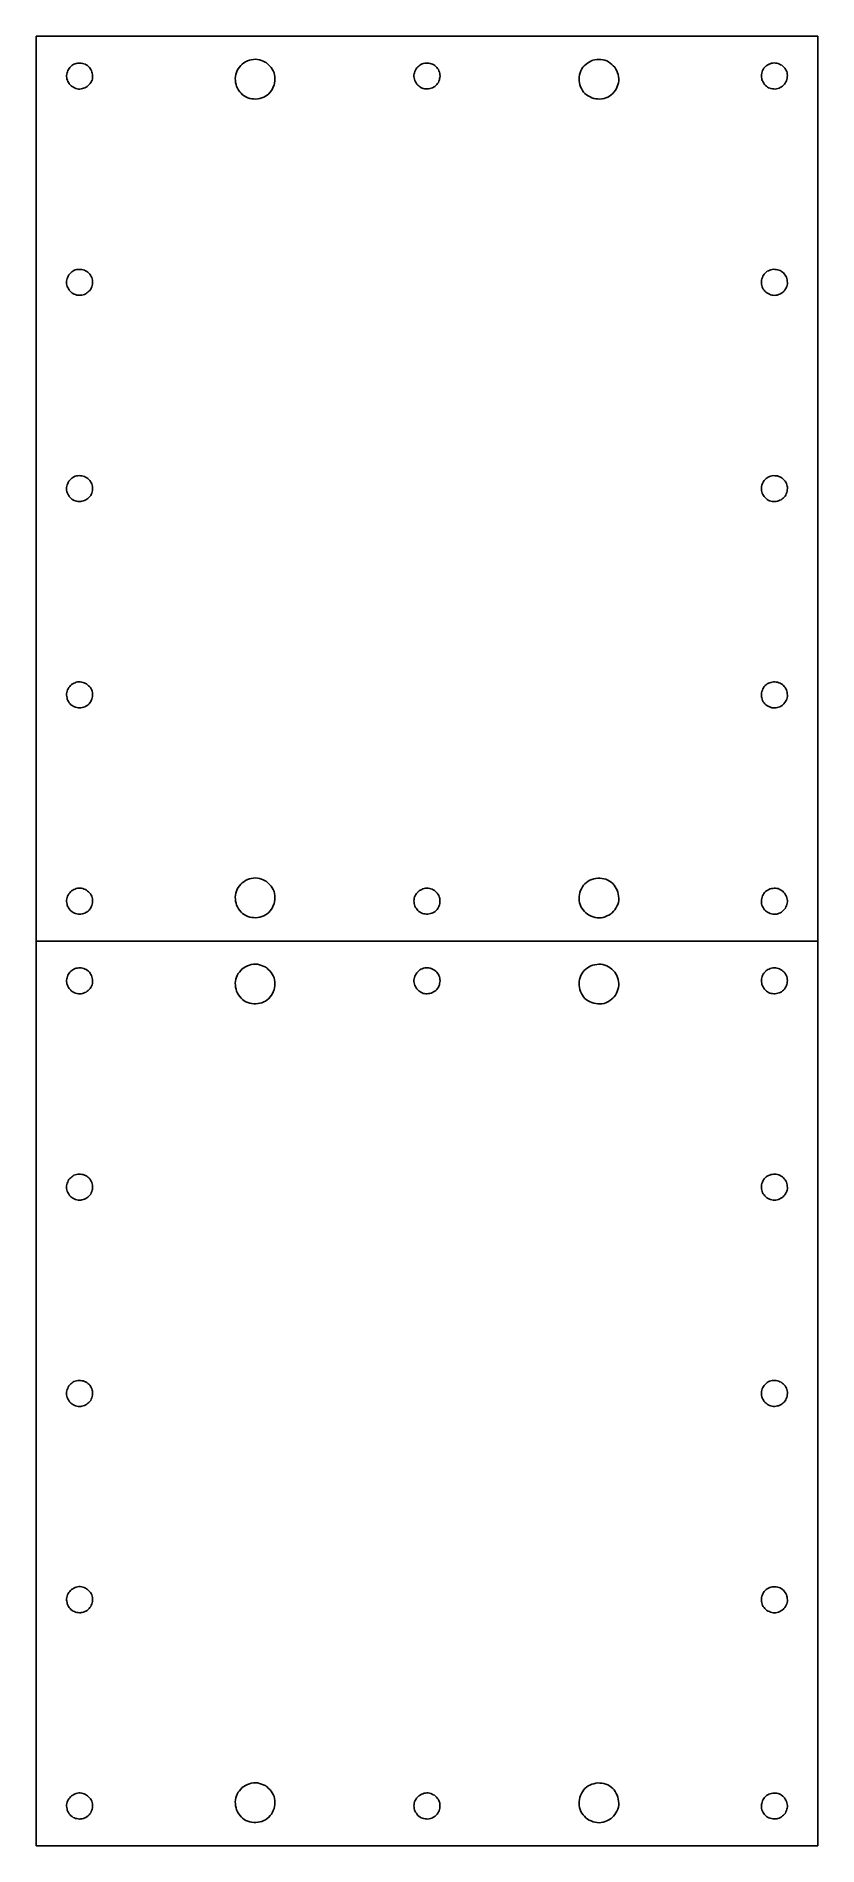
# Model space of a CAD drawing. Extents: x 0 to 108, y 0 to 250.
import ezdxf

# ---------------------------------------------------------------- set-up
doc = ezdxf.new("R2010")
doc.units = 0
doc.layers.add('Layer_1', color=7, linetype='CONTINUOUS')

msp = doc.modelspace()

# ---------------------------------------------------------------- linework, layer by layer
at = {"layer": 'Layer_1', "color": 7}
for p, q in [((0.141111, 250.141101), (0.141111, 125.141102)), ((108.141115, 250.141101), (0.141111, 250.141101)), ((108.141115, 125.141102), (108.141115, 250.141101)), ((32.007511, 246.4159), (32.007511, 246.4159)), ((77.041299, 246.806501), (77.041299, 246.806501)), ((101.083104, 246.097316), (101.083104, 246.097302)), ((4.684911, 243.5831), (4.684911, 243.5831)), ((55.941098, 244.6411), (55.941095, 244.6411)), ((4.684897, 215.083101), (4.684911, 215.083101)), ((103.199122, 214.684916), (103.199122, 214.684902)), ((103.94111, 187.641102), (103.941112, 187.641102)), ((4.684897, 186.583101), (4.684911, 186.583101)), ((103.199122, 157.684886), (103.199122, 157.6849)), ((6.14111, 157.3411), (6.14111, 157.3411)), ((32.007511, 133.3159), (32.007511, 133.3159)), ((53.083116, 132.097316), (53.083116, 132.097302)), ((100.341117, 130.641103), (100.341114, 130.641103)), ((6.14111, 128.841101), (6.14111, 128.841101)), ((79.507526, 128.866303), (79.507526, 128.866303)), ((0.141111, 125.141102), (0.141111, 0.141104)), ((108.141115, 125.141102), (0.141111, 125.141102)), ((108.141115, 0.141104), (108.141115, 125.141102)), ((32.007511, 121.415902), (32.007511, 121.415902)), ((77.041299, 121.806503), (77.041299, 121.806503)), ((101.083104, 121.097318), (101.083104, 121.097304)), ((4.684911, 118.583102), (4.684911, 118.583102)), ((55.941098, 119.641102), (55.941095, 119.641102)), ((4.684897, 90.083102), (4.684911, 90.083102)), ((103.199122, 89.684918), (103.199122, 89.684904)), ((103.94111, 62.641103), (103.941112, 62.641103)), ((4.684897, 61.583103), (4.684911, 61.583103)), ((103.199122, 32.684888), (103.199122, 32.684902)), ((6.14111, 32.341102), (6.14111, 32.341102)), ((32.007511, 8.315902), (32.007511, 8.315902)), ((53.083116, 7.097317), (53.083116, 7.097303)), ((100.341117, 5.641104), (100.341114, 5.641104)), ((6.14111, 3.841102), (6.14111, 3.841102)), ((79.507526, 3.866305), (79.507526, 3.866305)), ((0.141111, 0.141104), (108.141115, 0.141104))]:
    msp.add_line(p, q, dxfattribs=at)
for points, knots in [([(4.684911, 243.5831), (4.570872, 243.786749), (4.342831, 244.193977), (4.310248, 244.921371), (4.500023, 245.347742), (4.594936, 245.560984)], [0, 0, 0, 0, 0.694089, 1.387944, 2.082171, 2.082171, 2.082171, 2.082171]), ([(4.594936, 245.560984), (4.736044, 245.745063), (5.018202, 246.113147), (5.667615, 246.432338), (6.131578, 246.427235), (6.363564, 246.424683)], [0, 0, 0, 0, 0.690027, 1.37978, 2.069559, 2.069559, 2.069559, 2.069559]), ([(6.363564, 246.424683), (6.603889, 246.364474), (7.084673, 246.244024), (7.65747, 245.718563), (7.818413, 245.249729), (7.898864, 245.015375)], [0, 0, 0, 0, 0.735841, 1.472094, 2.207955, 2.207955, 2.207955, 2.207955]), ([(7.898864, 245.015375), (7.920726, 244.764596), (7.964465, 244.262883), (7.643032, 243.540296), (7.241135, 243.236783), (7.040242, 243.085068)], [0, 0, 0, 0, 0.747353, 1.495171, 2.242571, 2.242571, 2.242571, 2.242571]), ([(27.830224, 243.189155), (27.736407, 243.556398), (27.548791, 244.290816), (27.837687, 245.443657), (28.349525, 246.002766), (28.605469, 246.282347)], [0, 0, 0, 0, 1.125797, 2.251381, 3.377182, 3.377182, 3.377182, 3.377182]), ([(28.605469, 246.282347), (28.921688, 246.491315), (29.554072, 246.909216), (30.73792, 247.013982), (31.433843, 246.713562), (31.781835, 246.563339)], [0, 0, 0, 0, 1.125768, 2.251342, 3.377113, 3.377113, 3.377113, 3.377113]), ([(32.007511, 246.4159), (32.28455, 246.157168), (32.838563, 245.639765), (33.216898, 244.513045), (33.087391, 243.766139), (33.02263, 243.392642)], [0, 0, 0, 0, 1.12589, 2.251513, 3.377403, 3.377403, 3.377403, 3.377403]), ([(52.727462, 243.526915), (52.598921, 243.739121), (52.341867, 244.163488), (52.303765, 244.940476), (52.518114, 245.387939), (52.6253, 245.611694)], [0, 0, 0, 0, 0.736896, 1.473639, 2.210535, 2.210535, 2.210535, 2.210535]), ([(52.6253, 245.611694), (52.783678, 245.80266), (53.100403, 246.184554), (53.822004, 246.475146), (54.314993, 246.419212), (54.561511, 246.391242)], [0, 0, 0, 0, 0.736886, 1.473626, 2.210509, 2.210509, 2.210509, 2.210509]), ([(54.561511, 246.391242), (54.79498, 246.304269), (55.261878, 246.130336), (55.755448, 245.542383), (55.914247, 245.042609), (55.937481, 244.758711), (55.940529, 244.699937), (55.940908, 244.660713), (55.941098, 244.6411)], [0, 0, 0, 0, 0.736864, 1.473605, 2.210467, 2.269301, 2.328136, 2.38697, 2.38697, 2.38697, 2.38697]), ([(75.149693, 243.975685), (75.166502, 244.35434), (75.200116, 245.111585), (75.811195, 246.130923), (76.463291, 246.517357), (76.789367, 246.710591)], [0, 0, 0, 0, 1.125767, 2.251341, 3.377109, 3.377109, 3.377109, 3.377109]), ([(76.789367, 246.710591), (76.816931, 246.722345), (76.872057, 246.745854), (76.956087, 246.777867), (77.012895, 246.796956), (77.041299, 246.806501)], [0, 0, 0, 0, 0.08989, 0.179779, 0.269668, 0.269668, 0.269668, 0.269668]), ([(77.041299, 246.806501), (77.413459, 246.878552), (78.15769, 247.022637), (79.291612, 246.666447), (79.819749, 246.12265), (80.083849, 245.850719)], [0, 0, 0, 0, 1.125895, 2.251523, 3.377418, 3.377418, 3.377418, 3.377418]), ([(80.083849, 245.850719), (80.273824, 245.522708), (80.65373, 244.866759), (80.688644, 243.678768), (80.347867, 243.00166), (80.177459, 242.663067)], [0, 0, 0, 0, 1.125848, 2.251441, 3.377291, 3.377291, 3.377291, 3.377291]), ([(100.478136, 243.952546), (100.411247, 244.192539), (100.277481, 244.672485), (100.463087, 245.417376), (100.774084, 245.839568), (100.990079, 246.025266), (101.035838, 246.062274), (101.067349, 246.085635), (101.083104, 246.097316)], [0, 0, 0, 0, 0.736851, 1.473577, 2.210435, 2.269269, 2.328103, 2.386937, 2.386937, 2.386937, 2.386937]), ([(101.083104, 246.097302), (101.3002, 246.217436), (101.734339, 246.457675), (102.51226, 246.465298), (102.951015, 246.233599), (103.17042, 246.117735)], [0, 0, 0, 0, 0.736948, 1.473715, 2.21066, 2.21066, 2.21066, 2.21066]), ([(103.17042, 246.117735), (103.35502, 245.951972), (103.724177, 245.620482), (103.98624, 244.888037), (103.911045, 244.397613), (103.873444, 244.152373)], [0, 0, 0, 0, 0.736905, 1.473644, 2.210545, 2.210545, 2.210545, 2.210545]), ([(4.967489, 243.279516), (4.933009, 243.310259), (4.864051, 243.371741), (4.768651, 243.472634), (4.712824, 243.546279), (4.684911, 243.5831)], [0, 0, 0, 0, 0.138563, 0.277113, 0.415651, 0.415651, 0.415651, 0.415651]), ([(7.040242, 243.085068), (6.812647, 242.987897), (6.357357, 242.793513), (5.584641, 242.866822), (5.173191, 243.141962), (4.967489, 243.279516)], [0, 0, 0, 0, 0.7349, 1.470123, 2.205183, 2.205183, 2.205183, 2.205183]), ([(30.498782, 241.443249), (30.121063, 241.474945), (29.365706, 241.538331), (28.371132, 242.188981), (28.010539, 242.85574), (27.830224, 243.189155)], [0, 0, 0, 0, 1.125825, 2.251413, 3.377239, 3.377239, 3.377239, 3.377239]), ([(33.02263, 243.392642), (32.86893, 243.046146), (32.561564, 242.353232), (31.620974, 241.6267), (30.872874, 241.504404), (30.498782, 241.443249)], [0, 0, 0, 0, 1.125854, 2.251452, 3.377306, 3.377306, 3.377306, 3.377306]), ([(54.730729, 242.940421), (54.488114, 242.888497), (54.002939, 242.784663), (53.256347, 243.003252), (52.903771, 243.352347), (52.727462, 243.526915)], [0, 0, 0, 0, 0.736919, 1.473667, 2.210593, 2.210593, 2.210593, 2.210593]), ([(55.941095, 244.6411), (55.910675, 244.394857), (55.849842, 243.902429), (55.398731, 243.268639), (54.953414, 243.049836), (54.730729, 242.940421)], [0, 0, 0, 0, 0.736933, 1.473693, 2.210632, 2.210632, 2.210632, 2.210632]), ([(77.196434, 241.530371), (76.844186, 241.670332), (76.139757, 241.950228), (75.376911, 242.861574), (75.225437, 243.604291), (75.149693, 243.975685)], [0, 0, 0, 0, 1.12579, 2.251365, 3.37716, 3.37716, 3.37716, 3.37716]), ([(80.177459, 242.663067), (79.9298, 242.376111), (79.434534, 241.80226), (78.323536, 241.380083), (77.572161, 241.480271), (77.196434, 241.530371)], [0, 0, 0, 0, 1.125833, 2.25143, 3.377266, 3.377266, 3.377266, 3.377266]), ([(102.246834, 242.844273), (101.999249, 242.86016), (101.504125, 242.891932), (100.84493, 243.304969), (100.600408, 243.736673), (100.478136, 243.952546)], [0, 0, 0, 0, 0.736875, 1.473612, 2.21049, 2.21049, 2.21049, 2.21049]), ([(103.873444, 244.152373), (103.777309, 243.92365), (103.58506, 243.466253), (102.978861, 242.978713), (102.49086, 242.88909), (102.246834, 242.844273)], [0, 0, 0, 0, 0.736912, 1.473665, 2.210576, 2.210576, 2.210576, 2.210576]), ([(4.664479, 217.170399), (4.83024, 217.355004), (5.161723, 217.72417), (5.894173, 217.986231), (6.3846, 217.911042), (6.62984, 217.873443)], [0, 0, 0, 0, 0.73691, 1.47365, 2.210555, 2.210555, 2.210555, 2.210555]), ([(6.62984, 217.873443), (6.858561, 217.777306), (7.315954, 217.585052), (7.803496, 216.978859), (7.893122, 216.49086), (7.93794, 216.246836)], [0, 0, 0, 0, 0.736908, 1.473662, 2.210569, 2.210569, 2.210569, 2.210569]), ([(100.408782, 216.629859), (100.504916, 216.85858), (100.697163, 217.315971), (101.30335, 217.80351), (101.791344, 217.893138), (102.035367, 217.937956)], [0, 0, 0, 0, 0.736904, 1.473649, 2.210551, 2.210551, 2.210551, 2.210551]), ([(102.035367, 217.937956), (102.282955, 217.922072), (102.778084, 217.890307), (103.43729, 217.477269), (103.681816, 217.045561), (103.804091, 216.829686)], [0, 0, 0, 0, 0.736883, 1.473627, 2.210514, 2.210514, 2.210514, 2.210514]), ([(4.684911, 215.083101), (4.564776, 215.300194), (4.324534, 215.734328), (4.316913, 216.512246), (4.548614, 216.950997), (4.664479, 217.170399)], [0, 0, 0, 0, 0.736943, 1.473707, 2.210647, 2.210647, 2.210647, 2.210647]), ([(6.829668, 214.478115), (6.589673, 214.411229), (6.109725, 214.277469), (5.364832, 214.463067), (4.942644, 214.774074), (4.756951, 214.990074), (4.719942, 215.035835), (4.696579, 215.067345), (4.684897, 215.083101)], [0, 0, 0, 0, 0.736854, 1.47358, 2.210438, 2.269273, 2.328109, 2.386944, 2.386944, 2.386944, 2.386944]), ([(7.93794, 216.246836), (7.922055, 215.999248), (7.890288, 215.504121), (7.477242, 214.844924), (7.04554, 214.600393), (6.829668, 214.478115)], [0, 0, 0, 0, 0.73688, 1.473623, 2.210507, 2.210507, 2.210507, 2.210507]), ([(101.111806, 214.664497), (100.927206, 214.83026), (100.558048, 215.161749), (100.295988, 215.894195), (100.371181, 216.38462), (100.408782, 216.629859)], [0, 0, 0, 0, 0.736905, 1.473644, 2.210545, 2.210545, 2.210545, 2.210545]), ([(103.804091, 216.829686), (103.870979, 216.589693), (104.004746, 216.109746), (103.819141, 215.364856), (103.508145, 214.942661), (103.292146, 214.756967), (103.246387, 214.719959), (103.214877, 214.696597), (103.199122, 214.684916)], [0, 0, 0, 0, 0.736852, 1.473578, 2.210436, 2.269271, 2.328105, 2.386938, 2.386938, 2.386938, 2.386938]), ([(103.199122, 214.684902), (102.982026, 214.564768), (102.547888, 214.324529), (101.769962, 214.316913), (101.33121, 214.548626), (101.111806, 214.664497)], [0, 0, 0, 0, 0.736948, 1.473715, 2.210667, 2.210667, 2.210667, 2.210667]), ([(4.684911, 186.583101), (4.564774, 186.800194), (4.324529, 187.234328), (4.316906, 188.012249), (4.548612, 188.450999), (4.664479, 188.6704)], [0, 0, 0, 0, 0.736944, 1.473712, 2.210651, 2.210651, 2.210651, 2.210651]), ([(4.664479, 188.6704), (4.830236, 188.855009), (5.161713, 189.224185), (5.894174, 189.486219), (6.384599, 189.411036), (6.62984, 189.373441)], [0, 0, 0, 0, 0.73691, 1.473649, 2.210556, 2.210556, 2.210556, 2.210556]), ([(6.62984, 189.373441), (6.858562, 189.277308), (7.315959, 189.085062), (7.803499, 188.478866), (7.893123, 187.990866), (7.93794, 187.746842)], [0, 0, 0, 0, 0.736906, 1.473661, 2.210567, 2.210567, 2.210567, 2.210567]), ([(7.93794, 187.746842), (7.922057, 187.499253), (7.890293, 187.004121), (7.477249, 186.344916), (7.045542, 186.100384), (6.829668, 185.978107)], [0, 0, 0, 0, 0.736885, 1.473635, 2.210523, 2.210523, 2.210523, 2.210523]), ([(100.727476, 186.526914), (100.598931, 186.73912), (100.341868, 187.163487), (100.303758, 187.940485), (100.518123, 188.387946), (100.625317, 188.6117)], [0, 0, 0, 0, 0.736906, 1.473652, 2.210556, 2.210556, 2.210556, 2.210556]), ([(100.625317, 188.6117), (100.783685, 188.802669), (101.10039, 189.184569), (101.821989, 189.475123), (102.314965, 189.419201), (102.561477, 189.391238)], [0, 0, 0, 0, 0.736867, 1.473592, 2.210459, 2.210459, 2.210459, 2.210459]), ([(102.561477, 189.391238), (102.794954, 189.304278), (103.261867, 189.130372), (103.755454, 188.542391), (103.914188, 188.042616), (103.93751, 187.758718), (103.940545, 187.699941), (103.940921, 187.660715), (103.94111, 187.641102)], [0, 0, 0, 0, 0.736871, 1.47362, 2.210494, 2.269331, 2.328168, 2.387006, 2.387006, 2.387006, 2.387006]), ([(103.941112, 187.641102), (103.91068, 187.394857), (103.849822, 186.902426), (103.398731, 186.268602), (102.953389, 186.049822), (102.730692, 185.940419)], [0, 0, 0, 0, 0.736948, 1.473726, 2.210671, 2.210671, 2.210671, 2.210671]), ([(6.829668, 185.978107), (6.589673, 185.911229), (6.109723, 185.777483), (5.364827, 185.963052), (4.942638, 186.274067), (4.756951, 186.490071), (4.719942, 186.535833), (4.696579, 186.567345), (4.684897, 186.583101)], [0, 0, 0, 0, 0.736853, 1.473581, 2.210435, 2.269272, 2.328109, 2.386945, 2.386945, 2.386945, 2.386945]), ([(102.730692, 185.940419), (102.488082, 185.888504), (102.002917, 185.784687), (101.25633, 186.003238), (100.903774, 186.352342), (100.727476, 186.526914)], [0, 0, 0, 0, 0.736903, 1.473639, 2.210544, 2.210544, 2.210544, 2.210544]), ([(4.440434, 158.551512), (4.388511, 158.794123), (4.284678, 159.279291), (4.503264, 160.025873), (4.85236, 160.378438), (5.026928, 160.554742)], [0, 0, 0, 0, 0.736907, 1.473646, 2.21056, 2.21056, 2.21056, 2.21056]), ([(5.026928, 160.554742), (5.239133, 160.683286), (5.663497, 160.940348), (6.44049, 160.978457), (6.88795, 160.764096), (7.111704, 160.656904)], [0, 0, 0, 0, 0.736901, 1.473642, 2.210542, 2.210542, 2.210542, 2.210542]), ([(7.111704, 160.656904), (7.302668, 160.49853), (7.684561, 160.181813), (7.975148, 159.460222), (7.919217, 158.96724), (7.891249, 158.720726)], [0, 0, 0, 0, 0.736874, 1.473605, 2.210476, 2.210476, 2.210476, 2.210476]), ([(100.408782, 159.629829), (100.504916, 159.85855), (100.697162, 160.315942), (101.303351, 160.80348), (101.791345, 160.893108), (102.035367, 160.937926)], [0, 0, 0, 0, 0.736903, 1.473649, 2.210551, 2.210551, 2.210551, 2.210551]), ([(102.035367, 160.937926), (102.282955, 160.922042), (102.778084, 160.890276), (103.437291, 160.477241), (103.681816, 160.045532), (103.804091, 159.829657)], [0, 0, 0, 0, 0.736884, 1.473628, 2.210514, 2.210514, 2.210514, 2.210514]), ([(6.14111, 157.3411), (5.894867, 157.371533), (5.402439, 157.432392), (4.768634, 157.883492), (4.549842, 158.328821), (4.440434, 158.551512)], [0, 0, 0, 0, 0.736944, 1.473712, 2.210652, 2.210652, 2.210652, 2.210652]), ([(7.891249, 158.720726), (7.804281, 158.487252), (7.630359, 158.020343), (7.042392, 157.526779), (6.542622, 157.367951), (6.25872, 157.344718), (6.199947, 157.341669), (6.160723, 157.34129), (6.14111, 157.3411)], [0, 0, 0, 0, 0.736872, 1.473619, 2.210491, 2.269325, 2.32816, 2.386994, 2.386994, 2.386994, 2.386994]), ([(101.111806, 157.664467), (100.927207, 157.830231), (100.558049, 158.16172), (100.295986, 158.894165), (100.371181, 159.38459), (100.408782, 159.629829)], [0, 0, 0, 0, 0.736905, 1.473644, 2.210545, 2.210545, 2.210545, 2.210545]), ([(103.199122, 157.6849), (102.982026, 157.564766), (102.547887, 157.324527), (101.769967, 157.316905), (101.331211, 157.548604), (101.111806, 157.664467)], [0, 0, 0, 0, 0.736948, 1.473715, 2.21066, 2.21066, 2.21066, 2.21066]), ([(103.804091, 159.829657), (103.870979, 159.589663), (104.004745, 159.109717), (103.81914, 158.364826), (103.508142, 157.942634), (103.292148, 157.756937), (103.246388, 157.719929), (103.214877, 157.696567), (103.199122, 157.684886)], [0, 0, 0, 0, 0.736851, 1.473577, 2.210435, 2.269269, 2.328103, 2.386937, 2.386937, 2.386937, 2.386937]), ([(27.830224, 130.089155), (27.736407, 130.456399), (27.548791, 131.190816), (27.837687, 132.343658), (28.349525, 132.902766), (28.605469, 133.182347)], [0, 0, 0, 0, 1.125797, 2.251381, 3.377182, 3.377182, 3.377182, 3.377182]), ([(28.605469, 133.182347), (28.921688, 133.391316), (29.554072, 133.809216), (30.73792, 133.913982), (31.433843, 133.613562), (31.781835, 133.463339)], [0, 0, 0, 0, 1.125768, 2.251342, 3.377113, 3.377113, 3.377113, 3.377113]), ([(32.007511, 133.3159), (32.28455, 133.057168), (32.838563, 132.539765), (33.216898, 131.413045), (33.087391, 130.66614), (33.02263, 130.292643)], [0, 0, 0, 0, 1.12589, 2.251513, 3.377403, 3.377403, 3.377403, 3.377403]), ([(75.244489, 131.837838), (75.391351, 132.187275), (75.685043, 132.886076), (76.611185, 133.630908), (77.356734, 133.767815), (77.729548, 133.836276)], [0, 0, 0, 0, 1.12582, 2.251401, 3.377223, 3.377223, 3.377223, 3.377223]), ([(77.729548, 133.836276), (78.107811, 133.812017), (78.864262, 133.763503), (79.871413, 133.132502), (80.244989, 132.472938), (80.431795, 132.143123)], [0, 0, 0, 0, 1.125803, 2.251388, 3.377194, 3.377194, 3.377194, 3.377194]), ([(4.440434, 130.051512), (4.388511, 130.294124), (4.284678, 130.779291), (4.503264, 131.525873), (4.85236, 131.878439), (5.026928, 132.054742)], [0, 0, 0, 0, 0.736907, 1.473646, 2.21056, 2.21056, 2.21056, 2.21056]), ([(6.14111, 128.841101), (5.894867, 128.871534), (5.402439, 128.932392), (4.768634, 129.383493), (4.549842, 129.828822), (4.440434, 130.051512)], [0, 0, 0, 0, 0.736944, 1.473712, 2.210652, 2.210652, 2.210652, 2.210652]), ([(5.026928, 132.054742), (5.239133, 132.183287), (5.663497, 132.440348), (6.44049, 132.478457), (6.88795, 132.264096), (7.111704, 132.156904)], [0, 0, 0, 0, 0.736901, 1.473642, 2.210542, 2.210542, 2.210542, 2.210542]), ([(7.891249, 130.220724), (7.80428, 129.987251), (7.630357, 129.520344), (7.042392, 129.026781), (6.542622, 128.867952), (6.25872, 128.844718), (6.199947, 128.84167), (6.160723, 128.84129), (6.14111, 128.841101)], [0, 0, 0, 0, 0.736869, 1.473616, 2.210488, 2.269322, 2.328156, 2.386991, 2.386991, 2.386991, 2.386991]), ([(7.111704, 132.156904), (7.302668, 131.99853), (7.684561, 131.681813), (7.975148, 130.960221), (7.919217, 130.467239), (7.891249, 130.220724)], [0, 0, 0, 0, 0.736874, 1.473606, 2.210479, 2.210479, 2.210479, 2.210479]), ([(30.498782, 128.343249), (30.121063, 128.374945), (29.365706, 128.438331), (28.371132, 129.088982), (28.010539, 129.75574), (27.830224, 130.089155)], [0, 0, 0, 0, 1.125825, 2.251413, 3.377239, 3.377239, 3.377239, 3.377239]), ([(33.02263, 130.292643), (32.86893, 129.946146), (32.561564, 129.253233), (31.620974, 128.5267), (30.872874, 128.404404), (30.498782, 128.343249)], [0, 0, 0, 0, 1.125854, 2.251452, 3.377306, 3.377306, 3.377306, 3.377306]), ([(52.478113, 129.952545), (52.411237, 130.192541), (52.277497, 130.672492), (52.46306, 131.417392), (52.774086, 131.839571), (52.990087, 132.025262), (53.035849, 132.062271), (53.06736, 132.085634), (53.083116, 132.097316)], [0, 0, 0, 0, 0.736855, 1.473582, 2.210438, 2.269274, 2.32811, 2.386946, 2.386946, 2.386946, 2.386946]), ([(53.083116, 132.097302), (53.300207, 132.217439), (53.734338, 132.457687), (54.512257, 132.465309), (54.951006, 132.233602), (55.170406, 132.117734)], [0, 0, 0, 0, 0.736941, 1.473707, 2.210644, 2.210644, 2.210644, 2.210644]), ([(55.873452, 130.152373), (55.777317, 129.923652), (55.585066, 129.466258), (54.978875, 128.978715), (54.490877, 128.88909), (54.246853, 128.844273)], [0, 0, 0, 0, 0.736905, 1.473661, 2.210564, 2.210564, 2.210564, 2.210564]), ([(55.170406, 132.117734), (55.355015, 131.951977), (55.724191, 131.620501), (55.986223, 130.88804), (55.911046, 130.397614), (55.873452, 130.152373)], [0, 0, 0, 0, 0.73691, 1.473647, 2.210556, 2.210556, 2.210556, 2.210556]), ([(76.318547, 128.835109), (76.036507, 129.088362), (75.47249, 129.59481), (75.072181, 130.713879), (75.187048, 131.463156), (75.244489, 131.837838)], [0, 0, 0, 0, 1.125856, 2.251455, 3.377311, 3.377311, 3.377311, 3.377311]), ([(80.431795, 132.143123), (80.532816, 131.777805), (80.734841, 131.047232), (80.468658, 129.888951), (79.967894, 129.319918), (79.717491, 129.035377)], [0, 0, 0, 0, 1.125769, 2.251345, 3.377116, 3.377116, 3.377116, 3.377116]), ([(100.341114, 130.641103), (100.371547, 130.887346), (100.432405, 131.379775), (100.883501, 132.01359), (101.328839, 132.232374), (101.551534, 132.341779)], [0, 0, 0, 0, 0.736944, 1.473717, 2.210663, 2.210663, 2.210663, 2.210663]), ([(101.72074, 128.890964), (101.487267, 128.97793), (101.020361, 129.151848), (100.526771, 129.739822), (100.368039, 130.239596), (100.344717, 130.523492), (100.341681, 130.582266), (100.341305, 130.62149), (100.341117, 130.641103)], [0, 0, 0, 0, 0.736871, 1.473616, 2.21049, 2.269325, 2.328159, 2.386993, 2.386993, 2.386993, 2.386993]), ([(101.551534, 132.341779), (101.794143, 132.393701), (102.279308, 132.497533), (103.025886, 132.27895), (103.378448, 131.929855), (103.55475, 131.755288)], [0, 0, 0, 0, 0.736901, 1.473637, 2.210545, 2.210545, 2.210545, 2.210545]), ([(103.55475, 131.755288), (103.683293, 131.543081), (103.940351, 131.118716), (103.978464, 130.341723), (103.764102, 129.894264), (103.656909, 129.670509)], [0, 0, 0, 0, 0.736902, 1.473642, 2.210544, 2.210544, 2.210544, 2.210544]), ([(54.246853, 128.844273), (53.999264, 128.860155), (53.504131, 128.891916), (52.844932, 129.304971), (52.600394, 129.736673), (52.478113, 129.952545)], [0, 0, 0, 0, 0.736885, 1.473635, 2.210526, 2.210526, 2.210526, 2.210526]), ([(79.507526, 128.866303), (79.175846, 128.682778), (78.512566, 128.315772), (77.324083, 128.304136), (76.653752, 128.658104), (76.318547, 128.835109)], [0, 0, 0, 0, 1.125889, 2.25151, 3.377398, 3.377398, 3.377398, 3.377398]), ([(103.656909, 129.670509), (103.498538, 129.479544), (103.181827, 129.097648), (102.460234, 128.80707), (101.967254, 128.862997), (101.72074, 128.890964)], [0, 0, 0, 0, 0.736869, 1.4736, 2.210469, 2.210469, 2.210469, 2.210469]), ([(4.684911, 118.583102), (4.570872, 118.78675), (4.342831, 119.193979), (4.310248, 119.921372), (4.500023, 120.347743), (4.594936, 120.560986)], [0, 0, 0, 0, 0.694089, 1.387944, 2.082171, 2.082171, 2.082171, 2.082171]), ([(4.594936, 120.560986), (4.736044, 120.745064), (5.018202, 121.113149), (5.667615, 121.43234), (6.131578, 121.427236), (6.363564, 121.424684)], [0, 0, 0, 0, 0.690027, 1.37978, 2.069559, 2.069559, 2.069559, 2.069559]), ([(6.363564, 121.424684), (6.603889, 121.364476), (7.084673, 121.244026), (7.65747, 120.718565), (7.818413, 120.249731), (7.898864, 120.015377)], [0, 0, 0, 0, 0.735841, 1.472094, 2.207955, 2.207955, 2.207955, 2.207955]), ([(7.898864, 120.015377), (7.920726, 119.764598), (7.964465, 119.262885), (7.643032, 118.540298), (7.241135, 118.236784), (7.040242, 118.08507)], [0, 0, 0, 0, 0.747353, 1.495171, 2.242571, 2.242571, 2.242571, 2.242571]), ([(27.830224, 118.189156), (27.736407, 118.5564), (27.548791, 119.290817), (27.837687, 120.443659), (28.349525, 121.002767), (28.605469, 121.282348)], [0, 0, 0, 0, 1.125797, 2.251381, 3.377182, 3.377182, 3.377182, 3.377182]), ([(28.605469, 121.282348), (28.921688, 121.491317), (29.554072, 121.909217), (30.73792, 122.013984), (31.433843, 121.713563), (31.781835, 121.56334)], [0, 0, 0, 0, 1.125768, 2.251342, 3.377113, 3.377113, 3.377113, 3.377113]), ([(32.007511, 121.415902), (32.28455, 121.15717), (32.838563, 120.639767), (33.216898, 119.513046), (33.087391, 118.766141), (33.02263, 118.392644)], [0, 0, 0, 0, 1.12589, 2.251513, 3.377403, 3.377403, 3.377403, 3.377403]), ([(52.727462, 118.526917), (52.598921, 118.739122), (52.341867, 119.163489), (52.303765, 119.940477), (52.518114, 120.38794), (52.6253, 120.611695)], [0, 0, 0, 0, 0.736896, 1.473639, 2.210535, 2.210535, 2.210535, 2.210535]), ([(52.6253, 120.611695), (52.783678, 120.802661), (53.100403, 121.184555), (53.822004, 121.475148), (54.314993, 121.419214), (54.561511, 121.391244)], [0, 0, 0, 0, 0.736886, 1.473626, 2.210509, 2.210509, 2.210509, 2.210509]), ([(54.561511, 121.391244), (54.79498, 121.30427), (55.261878, 121.130338), (55.755448, 120.542384), (55.914247, 120.04261), (55.937481, 119.758712), (55.940529, 119.699939), (55.940908, 119.660714), (55.941098, 119.641102)], [0, 0, 0, 0, 0.736864, 1.473605, 2.210467, 2.269301, 2.328136, 2.38697, 2.38697, 2.38697, 2.38697]), ([(75.149693, 118.975687), (75.166502, 119.354342), (75.200116, 120.111586), (75.811195, 121.130924), (76.463291, 121.517359), (76.789367, 121.710592)], [0, 0, 0, 0, 1.125767, 2.251341, 3.377109, 3.377109, 3.377109, 3.377109]), ([(76.789367, 121.710592), (76.816931, 121.722347), (76.872057, 121.745856), (76.956087, 121.777868), (77.012895, 121.796958), (77.041299, 121.806503)], [0, 0, 0, 0, 0.08989, 0.179779, 0.269668, 0.269668, 0.269668, 0.269668]), ([(77.041299, 121.806503), (77.413459, 121.878554), (78.15769, 122.022639), (79.291612, 121.666449), (79.819749, 121.122652), (80.083849, 120.850721)], [0, 0, 0, 0, 1.125895, 2.251523, 3.377418, 3.377418, 3.377418, 3.377418]), ([(80.083849, 120.850721), (80.273824, 120.522709), (80.65373, 119.866761), (80.688644, 118.67877), (80.347867, 118.001661), (80.177459, 117.663069)], [0, 0, 0, 0, 1.125848, 2.251441, 3.377291, 3.377291, 3.377291, 3.377291]), ([(100.478136, 118.952548), (100.411247, 119.192541), (100.277481, 119.672487), (100.463087, 120.417378), (100.774084, 120.83957), (100.990079, 121.025267), (101.035838, 121.062275), (101.067349, 121.085637), (101.083104, 121.097318)], [0, 0, 0, 0, 0.736851, 1.473577, 2.210435, 2.269269, 2.328103, 2.386937, 2.386937, 2.386937, 2.386937]), ([(101.083104, 121.097304), (101.3002, 121.217438), (101.734339, 121.457677), (102.51226, 121.465299), (102.951015, 121.2336), (103.17042, 121.117737)], [0, 0, 0, 0, 0.736948, 1.473715, 2.21066, 2.21066, 2.21066, 2.21066]), ([(103.17042, 121.117737), (103.35502, 120.951973), (103.724177, 120.620484), (103.98624, 119.888039), (103.911045, 119.397614), (103.873444, 119.152375)], [0, 0, 0, 0, 0.736905, 1.473644, 2.210545, 2.210545, 2.210545, 2.210545]), ([(4.967489, 118.279518), (4.933009, 118.310261), (4.864051, 118.371743), (4.768651, 118.472636), (4.712824, 118.546281), (4.684911, 118.583102)], [0, 0, 0, 0, 0.138563, 0.277113, 0.415651, 0.415651, 0.415651, 0.415651]), ([(7.040242, 118.08507), (6.812647, 117.987899), (6.357357, 117.793515), (5.584641, 117.866823), (5.173191, 118.141963), (4.967489, 118.279518)], [0, 0, 0, 0, 0.7349, 1.470123, 2.205183, 2.205183, 2.205183, 2.205183]), ([(30.498782, 116.443251), (30.121063, 116.474947), (29.365706, 116.538332), (28.371132, 117.188983), (28.010539, 117.855742), (27.830224, 118.189156)], [0, 0, 0, 0, 1.125825, 2.251413, 3.377239, 3.377239, 3.377239, 3.377239]), ([(33.02263, 118.392644), (32.86893, 118.046148), (32.561564, 117.353234), (31.620974, 116.626701), (30.872874, 116.504405), (30.498782, 116.443251)], [0, 0, 0, 0, 1.125854, 2.251452, 3.377306, 3.377306, 3.377306, 3.377306]), ([(54.730729, 117.940422), (54.488114, 117.888499), (54.002939, 117.784664), (53.256347, 118.003253), (52.903771, 118.352348), (52.727462, 118.526917)], [0, 0, 0, 0, 0.736919, 1.473667, 2.210593, 2.210593, 2.210593, 2.210593]), ([(55.941095, 119.641102), (55.910675, 119.394859), (55.849842, 118.902431), (55.398731, 118.268641), (54.953414, 118.049837), (54.730729, 117.940422)], [0, 0, 0, 0, 0.736933, 1.473693, 2.210632, 2.210632, 2.210632, 2.210632]), ([(77.196434, 116.530373), (76.844186, 116.670334), (76.139757, 116.95023), (75.376911, 117.861576), (75.225437, 118.604293), (75.149693, 118.975687)], [0, 0, 0, 0, 1.12579, 2.251365, 3.37716, 3.37716, 3.37716, 3.37716]), ([(80.177459, 117.663069), (79.9298, 117.376113), (79.434534, 116.802262), (78.323536, 116.380085), (77.572161, 116.480273), (77.196434, 116.530373)], [0, 0, 0, 0, 1.125833, 2.25143, 3.377266, 3.377266, 3.377266, 3.377266]), ([(102.246834, 117.844275), (101.999249, 117.860162), (101.504125, 117.891933), (100.84493, 118.304971), (100.600408, 118.736675), (100.478136, 118.952548)], [0, 0, 0, 0, 0.736875, 1.473612, 2.21049, 2.21049, 2.21049, 2.21049]), ([(103.873444, 119.152375), (103.777309, 118.923652), (103.58506, 118.466255), (102.978861, 117.978715), (102.49086, 117.889091), (102.246834, 117.844275)], [0, 0, 0, 0, 0.736912, 1.473665, 2.210576, 2.210576, 2.210576, 2.210576]), ([(4.664479, 92.170401), (4.83024, 92.355006), (5.161723, 92.724172), (5.894173, 92.986233), (6.3846, 92.911043), (6.62984, 92.873445)], [0, 0, 0, 0, 0.73691, 1.47365, 2.210555, 2.210555, 2.210555, 2.210555]), ([(6.62984, 92.873445), (6.858561, 92.777308), (7.315954, 92.585054), (7.803496, 91.978861), (7.893122, 91.490862), (7.93794, 91.246837)], [0, 0, 0, 0, 0.736908, 1.473662, 2.210569, 2.210569, 2.210569, 2.210569]), ([(100.408782, 91.629861), (100.504916, 91.858581), (100.697163, 92.315973), (101.30335, 92.803512), (101.791344, 92.893139), (102.035367, 92.937958)], [0, 0, 0, 0, 0.736904, 1.473649, 2.210551, 2.210551, 2.210551, 2.210551]), ([(102.035367, 92.937958), (102.282955, 92.922074), (102.778084, 92.890309), (103.43729, 92.477271), (103.681816, 92.045563), (103.804091, 91.829688)], [0, 0, 0, 0, 0.736883, 1.473627, 2.210514, 2.210514, 2.210514, 2.210514]), ([(4.684911, 90.083102), (4.564776, 90.300196), (4.324534, 90.73433), (4.316913, 91.512247), (4.548614, 91.950999), (4.664479, 92.170401)], [0, 0, 0, 0, 0.736943, 1.473707, 2.210647, 2.210647, 2.210647, 2.210647]), ([(6.829668, 89.478117), (6.589673, 89.411231), (6.109725, 89.27747), (5.364832, 89.463069), (4.942644, 89.774076), (4.756951, 89.990076), (4.719942, 90.035837), (4.696579, 90.067347), (4.684897, 90.083102)], [0, 0, 0, 0, 0.736854, 1.47358, 2.210438, 2.269273, 2.328109, 2.386944, 2.386944, 2.386944, 2.386944]), ([(7.93794, 91.246837), (7.922055, 90.99925), (7.890288, 90.504122), (7.477242, 89.844926), (7.04554, 89.600394), (6.829668, 89.478117)], [0, 0, 0, 0, 0.73688, 1.473623, 2.210507, 2.210507, 2.210507, 2.210507]), ([(101.111806, 89.664499), (100.927206, 89.830262), (100.558048, 90.16175), (100.295988, 90.894196), (100.371181, 91.384621), (100.408782, 91.629861)], [0, 0, 0, 0, 0.736905, 1.473644, 2.210545, 2.210545, 2.210545, 2.210545]), ([(103.804091, 91.829688), (103.870979, 91.589694), (104.004746, 91.109748), (103.819141, 90.364858), (103.508145, 89.942662), (103.292146, 89.756969), (103.246387, 89.71996), (103.214877, 89.696599), (103.199122, 89.684918)], [0, 0, 0, 0, 0.736852, 1.473578, 2.210436, 2.269271, 2.328105, 2.386938, 2.386938, 2.386938, 2.386938]), ([(103.199122, 89.684904), (102.982026, 89.564769), (102.547888, 89.324531), (101.769962, 89.316915), (101.33121, 89.548628), (101.111806, 89.664499)], [0, 0, 0, 0, 0.736948, 1.473715, 2.210667, 2.210667, 2.210667, 2.210667]), ([(4.684911, 61.583103), (4.564774, 61.800196), (4.324529, 62.23433), (4.316906, 63.01225), (4.548612, 63.451001), (4.664479, 63.670401)], [0, 0, 0, 0, 0.736944, 1.473712, 2.210651, 2.210651, 2.210651, 2.210651]), ([(4.664479, 63.670401), (4.830236, 63.855011), (5.161713, 64.224187), (5.894174, 64.486221), (6.384599, 64.411038), (6.62984, 64.373442)], [0, 0, 0, 0, 0.73691, 1.473649, 2.210556, 2.210556, 2.210556, 2.210556]), ([(6.62984, 64.373442), (6.858562, 64.27731), (7.315959, 64.085064), (7.803499, 63.478867), (7.893123, 62.990868), (7.93794, 62.746843)], [0, 0, 0, 0, 0.736906, 1.473661, 2.210567, 2.210567, 2.210567, 2.210567]), ([(7.93794, 62.746843), (7.922057, 62.499255), (7.890293, 62.004123), (7.477249, 61.344917), (7.045542, 61.100386), (6.829668, 60.978109)], [0, 0, 0, 0, 0.736885, 1.473635, 2.210523, 2.210523, 2.210523, 2.210523]), ([(100.727476, 61.526915), (100.598931, 61.739122), (100.341868, 62.163488), (100.303758, 62.940487), (100.518123, 63.387948), (100.625317, 63.611702)], [0, 0, 0, 0, 0.736906, 1.473652, 2.210556, 2.210556, 2.210556, 2.210556]), ([(100.625317, 63.611702), (100.783685, 63.80267), (101.10039, 64.18457), (101.821989, 64.475125), (102.314965, 64.419203), (102.561477, 64.391239)], [0, 0, 0, 0, 0.736867, 1.473592, 2.210459, 2.210459, 2.210459, 2.210459]), ([(102.561477, 64.391239), (102.794954, 64.304279), (103.261867, 64.130374), (103.755454, 63.542392), (103.914188, 63.042617), (103.93751, 62.75872), (103.940545, 62.699943), (103.940921, 62.660716), (103.94111, 62.641103)], [0, 0, 0, 0, 0.736871, 1.47362, 2.210494, 2.269331, 2.328168, 2.387006, 2.387006, 2.387006, 2.387006]), ([(103.941112, 62.641103), (103.91068, 62.394859), (103.849822, 61.902427), (103.398731, 61.268603), (102.953389, 61.049823), (102.730692, 60.940421)], [0, 0, 0, 0, 0.736948, 1.473726, 2.210671, 2.210671, 2.210671, 2.210671]), ([(6.829668, 60.978109), (6.589673, 60.91123), (6.109723, 60.777485), (5.364827, 60.963054), (4.942638, 61.274068), (4.756951, 61.490073), (4.719942, 61.535835), (4.696579, 61.567347), (4.684897, 61.583103)], [0, 0, 0, 0, 0.736853, 1.473581, 2.210435, 2.269272, 2.328109, 2.386945, 2.386945, 2.386945, 2.386945]), ([(102.730692, 60.940421), (102.488082, 60.888506), (102.002917, 60.784688), (101.25633, 61.00324), (100.903774, 61.352343), (100.727476, 61.526915)], [0, 0, 0, 0, 0.736903, 1.473639, 2.210544, 2.210544, 2.210544, 2.210544]), ([(4.440434, 33.551513), (4.388511, 33.794125), (4.284678, 34.279292), (4.503264, 35.025874), (4.85236, 35.37844), (5.026928, 35.554744)], [0, 0, 0, 0, 0.736907, 1.473646, 2.21056, 2.21056, 2.21056, 2.21056]), ([(5.026928, 35.554744), (5.239133, 35.683288), (5.663497, 35.940349), (6.44049, 35.978458), (6.88795, 35.764097), (7.111704, 35.656905)], [0, 0, 0, 0, 0.736901, 1.473642, 2.210542, 2.210542, 2.210542, 2.210542]), ([(7.111704, 35.656905), (7.302668, 35.498531), (7.684561, 35.181815), (7.975148, 34.460224), (7.919217, 33.967242), (7.891249, 33.720728)], [0, 0, 0, 0, 0.736874, 1.473605, 2.210476, 2.210476, 2.210476, 2.210476]), ([(100.408782, 34.629831), (100.504916, 34.858551), (100.697162, 35.315944), (101.303351, 35.803482), (101.791345, 35.893109), (102.035367, 35.937928)], [0, 0, 0, 0, 0.736903, 1.473649, 2.210551, 2.210551, 2.210551, 2.210551]), ([(102.035367, 35.937928), (102.282955, 35.922044), (102.778084, 35.890278), (103.437291, 35.477242), (103.681816, 35.045533), (103.804091, 34.829658)], [0, 0, 0, 0, 0.736884, 1.473628, 2.210514, 2.210514, 2.210514, 2.210514]), ([(6.14111, 32.341102), (5.894867, 32.371535), (5.402439, 32.432394), (4.768634, 32.883494), (4.549842, 33.328823), (4.440434, 33.551513)], [0, 0, 0, 0, 0.736944, 1.473712, 2.210652, 2.210652, 2.210652, 2.210652]), ([(7.891249, 33.720728), (7.804281, 33.487254), (7.630359, 33.020345), (7.042392, 32.526781), (6.542622, 32.367953), (6.25872, 32.344719), (6.199947, 32.341671), (6.160723, 32.341291), (6.14111, 32.341102)], [0, 0, 0, 0, 0.736872, 1.473619, 2.210491, 2.269325, 2.32816, 2.386994, 2.386994, 2.386994, 2.386994]), ([(101.111806, 32.664469), (100.927207, 32.830233), (100.558049, 33.161722), (100.295986, 33.894167), (100.371181, 34.384591), (100.408782, 34.629831)], [0, 0, 0, 0, 0.736905, 1.473644, 2.210545, 2.210545, 2.210545, 2.210545]), ([(103.199122, 32.684902), (102.982026, 32.564768), (102.547887, 32.324529), (101.769967, 32.316907), (101.331211, 32.548606), (101.111806, 32.664469)], [0, 0, 0, 0, 0.736948, 1.473715, 2.21066, 2.21066, 2.21066, 2.21066]), ([(103.804091, 34.829658), (103.870979, 34.589665), (104.004745, 34.109719), (103.81914, 33.364828), (103.508142, 32.942636), (103.292148, 32.756938), (103.246388, 32.71993), (103.214877, 32.696569), (103.199122, 32.684888)], [0, 0, 0, 0, 0.736851, 1.473577, 2.210435, 2.269269, 2.328103, 2.386937, 2.386937, 2.386937, 2.386937]), ([(27.830224, 5.089157), (27.736407, 5.4564), (27.548791, 6.190818), (27.837687, 7.343659), (28.349525, 7.902768), (28.605469, 8.182349)], [0, 0, 0, 0, 1.125797, 2.251381, 3.377182, 3.377182, 3.377182, 3.377182]), ([(28.605469, 8.182349), (28.921688, 8.391317), (29.554072, 8.809218), (30.73792, 8.913984), (31.433843, 8.613564), (31.781835, 8.463341)], [0, 0, 0, 0, 1.125768, 2.251342, 3.377113, 3.377113, 3.377113, 3.377113]), ([(32.007511, 8.315902), (32.28455, 8.05717), (32.838563, 7.539767), (33.216898, 6.413047), (33.087391, 5.666141), (33.02263, 5.292644)], [0, 0, 0, 0, 1.12589, 2.251513, 3.377403, 3.377403, 3.377403, 3.377403]), ([(75.244489, 6.837839), (75.391351, 7.187277), (75.685043, 7.886077), (76.611185, 8.63091), (77.356734, 8.767817), (77.729548, 8.836278)], [0, 0, 0, 0, 1.12582, 2.251401, 3.377223, 3.377223, 3.377223, 3.377223]), ([(77.729548, 8.836278), (78.107811, 8.812018), (78.864262, 8.763505), (79.871413, 8.132504), (80.244989, 7.472939), (80.431795, 7.143125)], [0, 0, 0, 0, 1.125803, 2.251388, 3.377194, 3.377194, 3.377194, 3.377194]), ([(4.440434, 5.051514), (4.388511, 5.294125), (4.284678, 5.779293), (4.503264, 6.525875), (4.85236, 6.87844), (5.026928, 7.054744)], [0, 0, 0, 0, 0.736907, 1.473646, 2.21056, 2.21056, 2.21056, 2.21056]), ([(6.14111, 3.841102), (5.894867, 3.871535), (5.402439, 3.932394), (4.768634, 4.383494), (4.549842, 4.828823), (4.440434, 5.051514)], [0, 0, 0, 0, 0.736944, 1.473712, 2.210652, 2.210652, 2.210652, 2.210652]), ([(5.026928, 7.054744), (5.239133, 7.183289), (5.663497, 7.44035), (6.44049, 7.478459), (6.88795, 7.264098), (7.111704, 7.156906)], [0, 0, 0, 0, 0.736901, 1.473642, 2.210542, 2.210542, 2.210542, 2.210542]), ([(7.891249, 5.220726), (7.80428, 4.987253), (7.630357, 4.520345), (7.042392, 4.026782), (6.542622, 3.867953), (6.25872, 3.84472), (6.199947, 3.841672), (6.160723, 3.841292), (6.14111, 3.841102)], [0, 0, 0, 0, 0.736869, 1.473616, 2.210488, 2.269322, 2.328156, 2.386991, 2.386991, 2.386991, 2.386991]), ([(7.111704, 7.156906), (7.302668, 6.998532), (7.684561, 6.681815), (7.975148, 5.960223), (7.919217, 5.467241), (7.891249, 5.220726)], [0, 0, 0, 0, 0.736874, 1.473606, 2.210479, 2.210479, 2.210479, 2.210479]), ([(30.498782, 3.343251), (30.121063, 3.374947), (29.365706, 3.438333), (28.371132, 4.088983), (28.010539, 4.755742), (27.830224, 5.089157)], [0, 0, 0, 0, 1.125825, 2.251413, 3.377239, 3.377239, 3.377239, 3.377239]), ([(33.02263, 5.292644), (32.86893, 4.946148), (32.561564, 4.253234), (31.620974, 3.526702), (30.872874, 3.404406), (30.498782, 3.343251)], [0, 0, 0, 0, 1.125854, 2.251452, 3.377306, 3.377306, 3.377306, 3.377306]), ([(52.478113, 4.952547), (52.411237, 5.192543), (52.277497, 5.672493), (52.46306, 6.417394), (52.774086, 6.839573), (52.990087, 7.025264), (53.035849, 7.062272), (53.06736, 7.085636), (53.083116, 7.097317)], [0, 0, 0, 0, 0.736855, 1.473582, 2.210438, 2.269274, 2.32811, 2.386946, 2.386946, 2.386946, 2.386946]), ([(53.083116, 7.097303), (53.300207, 7.217441), (53.734338, 7.457688), (54.512257, 7.465311), (54.951006, 7.233603), (55.170406, 7.117736)], [0, 0, 0, 0, 0.736941, 1.473707, 2.210644, 2.210644, 2.210644, 2.210644]), ([(55.873452, 5.152374), (55.777317, 4.923654), (55.585066, 4.46626), (54.978875, 3.978717), (54.490877, 3.889091), (54.246853, 3.844274)], [0, 0, 0, 0, 0.736905, 1.473661, 2.210564, 2.210564, 2.210564, 2.210564]), ([(55.170406, 7.117736), (55.355015, 6.951979), (55.724191, 6.620502), (55.986223, 5.888042), (55.911046, 5.397616), (55.873452, 5.152374)], [0, 0, 0, 0, 0.73691, 1.473647, 2.210556, 2.210556, 2.210556, 2.210556]), ([(76.318547, 3.835111), (76.036507, 4.088364), (75.47249, 4.594812), (75.072181, 5.713881), (75.187048, 6.463158), (75.244489, 6.837839)], [0, 0, 0, 0, 1.125856, 2.251455, 3.377311, 3.377311, 3.377311, 3.377311]), ([(80.431795, 7.143125), (80.532816, 6.777807), (80.734841, 6.047234), (80.468658, 4.888953), (79.967894, 4.31992), (79.717491, 4.035378)], [0, 0, 0, 0, 1.125769, 2.251345, 3.377116, 3.377116, 3.377116, 3.377116]), ([(100.341114, 5.641104), (100.371547, 5.887348), (100.432405, 6.379777), (100.883501, 7.013592), (101.328839, 7.232376), (101.551534, 7.341781)], [0, 0, 0, 0, 0.736944, 1.473717, 2.210663, 2.210663, 2.210663, 2.210663]), ([(101.72074, 3.890965), (101.487267, 3.977932), (101.020361, 4.151849), (100.526771, 4.739823), (100.368039, 5.239598), (100.344717, 5.523493), (100.341681, 5.582268), (100.341305, 5.621492), (100.341117, 5.641104)], [0, 0, 0, 0, 0.736871, 1.473616, 2.21049, 2.269325, 2.328159, 2.386993, 2.386993, 2.386993, 2.386993]), ([(101.551534, 7.341781), (101.794143, 7.393703), (102.279308, 7.497535), (103.025886, 7.278951), (103.378448, 6.929857), (103.55475, 6.755289)], [0, 0, 0, 0, 0.736901, 1.473637, 2.210545, 2.210545, 2.210545, 2.210545]), ([(103.55475, 6.755289), (103.683293, 6.543083), (103.940351, 6.118717), (103.978464, 5.341725), (103.764102, 4.894265), (103.656909, 4.670511)], [0, 0, 0, 0, 0.736902, 1.473642, 2.210544, 2.210544, 2.210544, 2.210544]), ([(54.246853, 3.844274), (53.999264, 3.860156), (53.504131, 3.891918), (52.844932, 4.304972), (52.600394, 4.736675), (52.478113, 4.952547)], [0, 0, 0, 0, 0.736885, 1.473635, 2.210526, 2.210526, 2.210526, 2.210526]), ([(79.507526, 3.866305), (79.175846, 3.68278), (78.512566, 3.315774), (77.324083, 3.304138), (76.653752, 3.658106), (76.318547, 3.835111)], [0, 0, 0, 0, 1.125889, 2.25151, 3.377398, 3.377398, 3.377398, 3.377398]), ([(103.656909, 4.670511), (103.498538, 4.479545), (103.181827, 4.09765), (102.460234, 3.807072), (101.967254, 3.862999), (101.72074, 3.890965)], [0, 0, 0, 0, 0.736869, 1.4736, 2.210469, 2.210469, 2.210469, 2.210469])]:
    msp.add_open_spline(points, degree=3, knots=knots, dxfattribs=at)
for points in [[(31.781835, 246.563339), (31.807546, 246.547949), (31.858967, 246.51717), (31.934259, 246.468006), (31.983094, 246.433269), (32.007511, 246.4159)], [(31.781835, 133.463339), (31.807546, 133.44795), (31.858967, 133.417171), (31.934259, 133.368007), (31.983094, 133.333269), (32.007511, 133.3159)], [(79.717491, 129.035377), (79.694909, 129.015679), (79.649745, 128.976285), (79.57972, 128.91987), (79.53159, 128.884159), (79.507526, 128.866303)], [(31.781835, 121.56334), (31.807546, 121.547951), (31.858967, 121.517172), (31.934259, 121.468008), (31.983094, 121.43327), (32.007511, 121.415902)], [(31.781835, 8.463341), (31.807546, 8.447951), (31.858967, 8.417172), (31.934259, 8.368009), (31.983094, 8.333271), (32.007511, 8.315902)], [(79.717491, 4.035378), (79.694909, 4.015681), (79.649745, 3.976287), (79.57972, 3.919872), (79.53159, 3.88416), (79.507526, 3.866305)]]:
    msp.add_open_spline(points, degree=3, dxfattribs=at)

doc.saveas('drawing.dxf')
